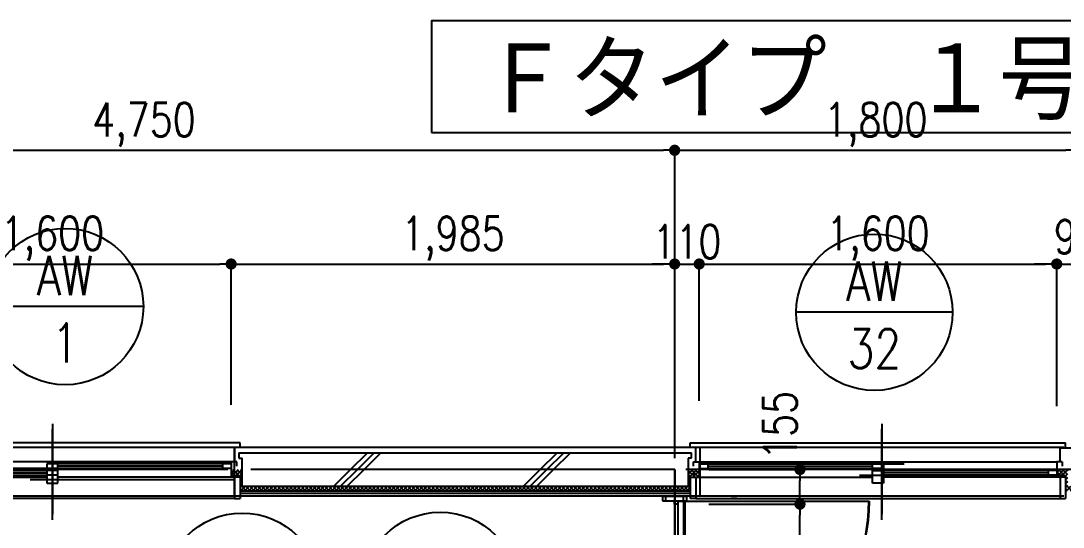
# Model space of a CAD drawing. Header units: millimetres. Extents: x 15495 to 166182, y -39946 to 18307.
# Drawn here: x 108813 to 113478, y -24064 to -21799 of the extents above; entities that cross this region are included whole.
import ezdxf
from ezdxf.enums import TextEntityAlignment as Align

# ---------------------------------------------------------------- set-up
doc = ezdxf.new("R2010")
doc.units = ezdxf.units.MM
doc.header["$LTSCALE"] = 1000
doc.linetypes.add('CENTER', pattern=[2, 1.25, -0.25, 0.25, -0.25])
doc.layers.get('0').update_dxf_attribs({"linetype": 'CONTINUOUS'})
for name, color, linetype in [('F_FITT1-100', 5, 'CONTINUOUS'), ('F_FITT1-50', 5, 'CONTINUOUS'), ('F_FITT2-100', 1, 'CONTINUOUS'), ('F_FITT2-50', 1, 'CONTINUOUS'), ('SF-F_FITT1-50', 5, 'CONTINUOUS'), ('TF-DT_ID-100', 13, 'CONTINUOUS'), ('TF-E_DIM-50', 3, 'CONTINUOUS'), ('TF-E_GRID-100', 1, 'CENTER'), ('TF-E_GRID-50', 1, 'CENTER'), ('TF-E_TEXT-100', 3, 'CONTINUOUS'), ('TF-F_FINI1-100', 190, 'CONTINUOUS'), ('TF-F_FINI1-50', 190, 'CONTINUOUS'), ('TF-F_FINI2-50', 1, 'CONTINUOUS'), ('TF-F_FITT1-100', 5, 'CONTINUOUS'), ('TF-F_FITT1-50', 5, 'CONTINUOUS'), ('TF-F_FITT2-100', 1, 'CONTINUOUS'), ('TF-F_HAT1-50', 9, 'CONTINUOUS'), ('TF-H-AREA-50', 1, 'CENTER'), ('TF-R_EWALL-50', 7, 'CONTINUOUS'), ('TF-U_FIRE-50', 9, 'CONTINUOUS')]:
    doc.layers.add(name, color=color, linetype=linetype)
doc.styles.add('DIM', font='romans.shx', dxfattribs={"width": 0.8, "bigfont": 'bigfont.shx'})
doc.styles.add('ROOM', font='romans.shx', dxfattribs={"width": 0.8, "bigfont": 'bigfont.shx'})
doc.styles.get("Standard").update_dxf_attribs({"font": 'txt.shx', "bigfont": 'bigfont.shx'})
doc.dimstyles.new('DIM50_3_3', dxfattribs={"dimscale": 50, "dimtxt": 3, "dimasz": 1, "dimexe": 0, "dimexo": 1, "dimgap": 0.5, "dimtad": 1, "dimdec": 1, "dimdsep": 46, "dimlunit": 6, "dimtxsty": 'DIM', "dimblk1": 'DOT', "dimblk2": 'DOT', "dimsah": 1, "dimcen": 1, "dimclrd": 256, "dimclre": 256, "dimclrt": 256, "dimadec": 0, "dimazin": 0, "dimtfac": 1, "dimtdec": 1, "dimtix": 1, "dimtmove": 2, "dimatfit": 3, "dimldrblk": 'DOT', "dimfxl": 1, "dimtvp": 0.833333, "dimtolj": 1, "dimarcsym": 0})
pattern_1 = [(45, (-101296.477, -11674.05), (-8.8388348, 8.8388348), []), (135, (-101296.477, -11674.05), (-8.8388348, -8.8388348), [])]

# ---------------------------------------------------------------- blocks, each defined once
blk = doc.blocks.new('TATEGU-KIGOU')
at = {"color": 2}
blk.add_line((350, 0), (-350, 0), dxfattribs=at)
blk.add_circle((0, 0), 350, dxfattribs=at)
at = {"color": 2, "style": 'ROOM', "width": 0.8}
for tag, p in [('建具種別', (0, 51.6)), ('建具番号', (0, -250.1))]:
    blk.add_attdef(tag, text='', height=175, dxfattribs=at).set_placement(p, align=Align.CENTER)
at = {"flags": 1}
for tag, p in [('内法寸法（W）', (-414, -713.8)), ('内法寸法（H）', (-414, -1063.8)), ('階', (-373.6, -1414.3)), ('部屋名', (-373.6, -1786.8)), ('メーカー名', (-373.6, -2148.9)), ('値段', (-373.6, -2498.9)), ('重量', (-373.6, -2848.9)), ('建具形状', (-373.6, -3199)), ('開閉方式', (-373.6, -3549)), ('取付場所', (-373.6, -3899)), ('見込', (-373.6, -4296.3)), ('扉厚', (-373.6, -4646.3)), ('仕上', (-373.6, -4996.3)), ('ガラス', (-373.6, -5346.3)), ('建具金物', (-373.6, -5696.3)), ('枠形状', (-373.6, -6046.3)), ('沓摺形状', (-373.6, -6396.3)), ('特記事項', (-373.6, -6746.3)), ('防火性能', (-373.6, -7096.3))]:
    blk.add_attdef(tag, p, '', height=175, dxfattribs=at)
blk = doc.blocks.new('AW-1_100')
at = {"layer": 'F_FITT1-100'}
for p, q in [((815, -325), (815, 80)), ((915, -95), (0, -95)), ((715, -145), (1630, -145))]:
    blk.add_line(p, q, dxfattribs=at)
at = {"layer": 'F_FITT2-100'}
for p, q in [((0, 0), (1630, 0)), ((1630, -220), (0, -220))]:
    blk.add_line(p, q, dxfattribs=at)
blk = doc.blocks.new('WD-A11_100')
at = {"layer": 'F_FITT1-100'}
for q in [(-867.2, 415), (-40.2, -412.4)]:
    blk.add_line((-40, 415), q, dxfattribs=at)
blk.add_arc((-39.8, 415), 827.4, 180, 269.9719, dxfattribs=at)
blk = doc.blocks.new('AW-32_100')
at = {"layer": 'F_FITT1-100'}
for p, q in [((0, 205), (0, -200)), ((0, -225), (0, 180)), ((100, 24.6), (-815, 24.6)), ((-100, -25.4), (815, -25.4))]:
    blk.add_line(p, q, dxfattribs=at)
at = {"layer": 'F_FITT2-100'}
blk.add_line((815, -120), (-815, -120), dxfattribs=at)
at = {"layer": 'TF-F_FITT2-100'}
blk.add_line((-815, 100), (815, 100), dxfattribs=at)
blk = doc.blocks.new('TF-BLOCK_100')
at = {"layer": 'TF-E_GRID-100'}
blk.add_line((29802.87, 10455), (-4082.3, 10455), dxfattribs=at)
at = {"layer": 'TF-E_TEXT-100'}
blk.add_lwpolyline([(19361.86, 11962.83), (22888.18, 11962.83), (22888.18, 12462.83), (19361.86, 12462.83)], close=True, dxfattribs=at)
at = {"layer": 'TF-F_FINI1-100'}
for p, q in [((18480, 10555), (20562.5, 10555)), ((18480, 10335), (18480, 10555)), ((20562.5, 10555), (20562.5, 10335)), ((20410, 10335), (18480, 10335)), ((20410, 10313.08), (20410, 10335)), ((20490, 10313.08), (20410, 10313.08)), ((20702.5, 10335), (20489.99, 10335)), ((20490, 10313.08), (20490, 10335))]:
    blk.add_line(p, q, dxfattribs=at)
at = {"layer": 'TF-DT_ID-100'}
for p, values in [((17721.98, 11184.08), {'建具種別': 'AW', '建具番号': '1'}), ((21343.78, 11158.59), {'建具種別': 'AW', '建具番号': '32'}), ((19400.94, 9914.06), {'建具種別': 'WD', '建具番号': 'A15'}), ((18514.24, 9910), {'建具種別': 'WD', '建具番号': 'A16'})]:
    blk.add_blockref('TATEGU-KIGOU', p, dxfattribs=at).add_auto_attribs(values)
at = {"layer": 'TF-F_FITT1-100'}
for name, p in [('AW-32_100', (21377.5, 10455)), ('AW-1_100', (16850, 10555))]:
    blk.add_blockref(name, p, dxfattribs=at)
at = {"layer": 'TF-F_FITT1-100', "yscale": -1, "rotation": 180}
blk.add_blockref('WD-A11_100', (20450, 9898.08), dxfattribs=at)
at = {"layer": 'TF-E_TEXT-100'}
blk.add_text('Ｆタイプ\u3000１号室', height=350, dxfattribs=at).set_placement((21130.72, 12212.83), align=Align.MIDDLE)
blk = doc.blocks.new('DOT')
at = {"color": 0, "linetype": 'ByBlock'}
blk.add_line((-0.5, 0), (-1, 0), dxfattribs=at)
at = {"color": 0, "linetype": 'ByBlock', "const_width": 0.5}
blk.add_lwpolyline([(-0.25, 0, 1), (0.25, 0, 1)], format="xyb", close=True, dxfattribs=at)
blk = doc.blocks.new('*D570')
at = {"layer": 'TF-E_DIM-50', "lineweight": -2}
for p, q in [((113399.5, -22886.8), (113349.5, -22886.8)), ((113449.5, -23522.4), (113449.5, -22886.8)), ((113449.5, -22886.8), (113539.6, -22886.8)), ((113539.6, -23659.7), (113539.6, -22886.8)), ((113589.6, -22886.8), (113639.6, -22886.8))]:
    blk.add_line(p, q, dxfattribs=at)
at = {"layer": 'TF-E_DIM-50', "lineweight": -2, "xscale": 50, "yscale": 50, "zscale": 50}
blk.add_blockref('DOT', (113449.5, -22886.8), dxfattribs=at)
at = {"layer": 'TF-E_DIM-50', "lineweight": -2, "xscale": 50, "yscale": 50, "zscale": 50, "rotation": 180}
blk.add_blockref('DOT', (113539.6, -22886.8), dxfattribs=at)
at = {"layer": 'TF-E_DIM-50', "insert": (113539.6, -22764.1), "char_height": 150, "attachment_point": 5, "style": 'DIM'}
blk.add_mtext('\\A1;90', dxfattribs=at)
blk = doc.blocks.new('_DOT')
at = {"color": 0, "linetype": 'ByBlock'}
blk.add_line((-0.5, 0), (-1, 0), dxfattribs=at)
at = {"color": 0, "linetype": 'ByBlock', "const_width": 0.5}
blk.add_lwpolyline([(-0.25, 0, 1), (0.25, 0, 1)], format="xyb", close=True, dxfattribs=at)
blk = doc.blocks.new('*D569')
at = {"layer": 'TF-E_DIM-50', "lineweight": -2}
for p, q in [((111849.5, -23485.5), (111849.5, -22886.8)), ((111899.5, -22886.8), (113399.5, -22886.8)), ((113449.5, -23522.4), (113449.5, -22886.8))]:
    blk.add_line(p, q, dxfattribs=at)
at = {"layer": 'TF-E_DIM-50', "lineweight": -2, "xscale": 50, "yscale": 50, "zscale": 50, "rotation": 180}
blk.add_blockref('DOT', (111849.5, -22886.8), dxfattribs=at)
at = {"layer": 'TF-E_DIM-50', "lineweight": -2, "xscale": 50, "yscale": 50, "zscale": 50}
blk.add_blockref('DOT', (113449.5, -22886.8), dxfattribs=at)
at = {"layer": 'TF-E_DIM-50', "insert": (112649.5, -22772.5), "char_height": 150, "attachment_point": 5, "style": 'DIM'}
blk.add_mtext('\\A1;1,600', dxfattribs=at)
blk = doc.blocks.new('*D568')
at = {"layer": 'TF-E_DIM-50', "lineweight": -2}
for p, q in [((109754.6, -23516.6), (109754.6, -22886.8)), ((109804.6, -22886.8), (111689.6, -22886.8)), ((111739.6, -23656.4), (111739.6, -22886.8))]:
    blk.add_line(p, q, dxfattribs=at)
at = {"layer": 'TF-E_DIM-50', "lineweight": -2, "xscale": 50, "yscale": 50, "zscale": 50, "rotation": 180}
blk.add_blockref('DOT', (109754.6, -22886.8), dxfattribs=at)
at = {"layer": 'TF-E_DIM-50', "lineweight": -2, "xscale": 50, "yscale": 50, "zscale": 50}
blk.add_blockref('DOT', (111739.6, -22886.8), dxfattribs=at)
at = {"layer": 'TF-E_DIM-50', "insert": (110747.1, -22772.5), "char_height": 150, "attachment_point": 5, "style": 'DIM'}
blk.add_mtext('\\A1;1,985', dxfattribs=at)
blk = doc.blocks.new('*D567')
at = {"layer": 'TF-E_DIM-50', "lineweight": -2}
for p, q in [((111739.6, -23756.4), (111739.6, -22377.8)), ((111789.6, -22377.8), (113489.6, -22377.8)), ((113539.6, -23756.4), (113539.6, -22377.8))]:
    blk.add_line(p, q, dxfattribs=at)
at = {"layer": 'TF-E_DIM-50', "lineweight": -2, "xscale": 50, "yscale": 50, "zscale": 50, "rotation": 180}
blk.add_blockref('DOT', (111739.6, -22377.8), dxfattribs=at)
at = {"layer": 'TF-E_DIM-50', "lineweight": -2, "xscale": 50, "yscale": 50, "zscale": 50}
blk.add_blockref('DOT', (113539.6, -22377.8), dxfattribs=at)
at = {"layer": 'TF-E_DIM-50', "insert": (112639.6, -22263.5), "char_height": 150, "attachment_point": 5, "style": 'DIM'}
blk.add_mtext('\\A1;1,800', dxfattribs=at)
blk = doc.blocks.new('*D566')
at = {"layer": 'TF-E_DIM-50', "lineweight": -2}
for p, q in [((111689.6, -22886.8), (111639.6, -22886.8)), ((111739.6, -23656.4), (111739.6, -22886.8)), ((111739.6, -22886.8), (111849.5, -22886.8)), ((111849.5, -23498.8), (111849.5, -22886.8)), ((111899.5, -22886.8), (111949.5, -22886.8))]:
    blk.add_line(p, q, dxfattribs=at)
at = {"layer": 'TF-E_DIM-50', "lineweight": -2, "xscale": 50, "yscale": 50, "zscale": 50}
blk.add_blockref('DOT', (111739.6, -22886.8), dxfattribs=at)
at = {"layer": 'TF-E_DIM-50', "lineweight": -2, "xscale": 50, "yscale": 50, "zscale": 50, "rotation": 180}
blk.add_blockref('DOT', (111849.5, -22886.8), dxfattribs=at)
at = {"layer": 'TF-E_DIM-50', "insert": (111794.6, -22786.8), "char_height": 150, "attachment_point": 5, "style": 'DIM'}
blk.add_mtext('\\A1;110', dxfattribs=at)
blk = doc.blocks.new('*D623')
at = {"layer": 'TF-E_DIM-50', "lineweight": -2}
for p, q in [((106989.6, -23928), (106989.6, -22377.8)), ((107039.6, -22377.8), (111689.6, -22377.8)), ((111739.6, -23756.4), (111739.6, -22377.8))]:
    blk.add_line(p, q, dxfattribs=at)
at = {"layer": 'TF-E_DIM-50', "lineweight": -2, "xscale": 50, "yscale": 50, "zscale": 50, "rotation": 180}
blk.add_blockref('DOT', (106989.6, -22377.8), dxfattribs=at)
at = {"layer": 'TF-E_DIM-50', "lineweight": -2, "xscale": 50, "yscale": 50, "zscale": 50}
blk.add_blockref('DOT', (111739.6, -22377.8), dxfattribs=at)
at = {"layer": 'TF-E_DIM-50', "insert": (109364.6, -22263.5), "char_height": 150, "attachment_point": 5, "style": 'DIM'}
blk.add_mtext('\\A1;4,750', dxfattribs=at)
blk = doc.blocks.new('*D622')
at = {"layer": 'TF-E_DIM-50', "lineweight": -2}
for p, q in [((108154.6, -23501.4), (108154.6, -22886.8)), ((108204.6, -22886.8), (109704.6, -22886.8)), ((109754.6, -23516.6), (109754.6, -22886.8))]:
    blk.add_line(p, q, dxfattribs=at)
at = {"layer": 'TF-E_DIM-50', "lineweight": -2, "xscale": 50, "yscale": 50, "zscale": 50, "rotation": 180}
blk.add_blockref('DOT', (108154.6, -22886.8), dxfattribs=at)
at = {"layer": 'TF-E_DIM-50', "lineweight": -2, "xscale": 50, "yscale": 50, "zscale": 50}
blk.add_blockref('DOT', (109754.6, -22886.8), dxfattribs=at)
at = {"layer": 'TF-E_DIM-50', "insert": (108954.6, -22772.5), "char_height": 150, "attachment_point": 5, "style": 'DIM'}
blk.add_mtext('\\A1;1,600', dxfattribs=at)
blk = doc.blocks.new('AW-1_50')
at = {"layer": 'F_FITT1-50'}
for p, q in [((-815, 130), (-840, 130)), ((-840, 35), (-840, 130)), ((-815, 35), (-815, 130)), ((815, 130), (840, 130)), ((815, 35), (815, 130)), ((840, 35), (840, 130)), ((-25, 4), (-25, 61.5)), ((-25, 61.5), (25, 61.5)), ((25, 61.5), (25, 4)), ((-840, 35), (-825, 35)), ((-825, 35), (-800, 35)), ((-825, 15), (-825, 35)), ((-800, -35), (-800, 35)), ((-762, 4), (-762, 26)), ((-762, 15), (-25, 15)), ((25, 26), (-25, 26)), ((25, 4), (-25, 4)), ((825, 35), (800, 35)), ((800, -35), (800, 35)), ((825, 15), (825, 35)), ((840, 35), (825, 35)), ((-825, -35), (-825, -15)), ((-825, -35), (-800, -35)), ((-25, -26), (-25, -4)), ((-25, -4), (25, -4)), ((25, -26), (-25, -26)), ((25, -4), (25, -26)), ((762, -15), (25, -15)), ((800, -4), (762, -4)), ((762, -26), (762, -4)), ((800, -26), (762, -26)), ((825, -35), (800, -35)), ((825, -15), (825, -35))]:
    blk.add_line(p, q, dxfattribs=at)
at = {"layer": 'F_FITT2-50'}
for p, q in [((815, 130), (-815, 130)), ((-800, 35), (-25, 35)), ((-800, 26), (-25, 26)), ((-800, 4), (-25, 4)), ((800, 35), (25, 35)), ((800, -35), (-800, -35)), ((762, -4), (25, -4)), ((762, -26), (25, -26)), ((-840, -100), (-840, -120)), ((840, -120), (-840, -120)), ((840, -100), (840, -120))]:
    blk.add_line(p, q, dxfattribs=at)
at = {"layer": 'SF-F_FITT1-50'}
blk.add_line((0, -205), (0, 200), dxfattribs=at)
blk = doc.blocks.new('WD-A11_50')
at = {"layer": 'F_FITT1-50'}
for p, q in [((70.3, -40), (-39.7, -40)), ((-39.7, -60), (-39.7, -40)), ((70.3, -40), (70.3, -60)), ((-30.5, -61.8), (-854.5, -61.8)), ((1.8, -60), (-39.7, -60)), ((0, -61.8), (-30.5, -61.8)), ((-30.5, -61.8), (-30.5, -888.1)), ((0, -886.7), (0, -60.4)), ((1.8, -60), (1.8, -75)), ((1.8, -75), (15.7, -75)), ((15.7, -75), (15.7, -60)), ((70.3, -60), (15.7, -60)), ((117.2, -475), (-122.8, -475)), ((1.8, -875), (15.7, -875)), ((1.8, -890), (1.8, -875)), ((15.7, -875), (15.7, -890)), ((-39.7, -890), (-39.7, -910)), ((1.8, -890), (-39.7, -890)), ((0, -888.1), (-30.5, -888.1)), ((70.3, -890), (15.7, -890)), ((70.3, -910), (70.3, -890))]:
    blk.add_line(p, q, dxfattribs=at)
blk.add_arc((-28.5, -62.2), 826, 179.9767, 269.8636, dxfattribs=at)
blk = doc.blocks.new('*D565')
at = {"layer": 'TF-E_DIM-50', "lineweight": -2}
for p, q in [((111893, -23961.4), (112300.5, -23961.4)), ((112300.5, -24711.4), (112300.5, -24011.4)), ((111906.5, -24761.4), (112300.5, -24761.4))]:
    blk.add_line(p, q, dxfattribs=at)
at = {"layer": 'TF-E_DIM-50', "lineweight": -2, "xscale": 50, "yscale": 50, "zscale": 50}
for p, rotation in [((112300.5, -23961.4), 90), ((112300.5, -24761.4), 270)]:
    blk.add_blockref('DOT', p, dxfattribs=dict(at, rotation=rotation))
at = {"layer": 'TF-E_DIM-50', "insert": (112200.5, -24361.4), "char_height": 150, "attachment_point": 5, "rotation": 90, "style": 'DIM'}
blk.add_mtext('\\A1;800', dxfattribs=at)
blk = doc.blocks.new('AW-32_50')
at = {"layer": 'F_FITT1-50'}
for p, q in [((-10, -65), (15, -65)), ((-10, -85), (-10, -65)), ((15, -65), (15, -135)), ((15, -74), (53, -74)), ((53, -74), (53, -96)), ((53, -85), (790, -85)), ((790, -96), (790, -74)), ((790, -74), (840, -74)), ((840, -74), (840, -96)), ((1640, -65), (1615, -65)), ((1615, -65), (1615, -135)), ((1640, -65), (1640, -85)), ((-25, -135), (-10, -135)), ((-25, -135), (-25, -230)), ((-10, -115), (-10, -135)), ((-10, -135), (15, -135)), ((0, -135), (0, -230)), ((15, -96), (53, -96)), ((840, -96), (790, -96)), ((790, -161.5), (790, -104)), ((790, -104), (840, -104)), ((790, -126), (840, -126)), ((840, -104), (840, -161.5)), ((1577, -115), (840, -115)), ((1577, -104), (1577, -126)), ((1615, -104), (1577, -104)), ((1615, -126), (1577, -126)), ((1640, -135), (1615, -135)), ((1630, -135), (1630, -230)), ((1640, -115), (1640, -135)), ((1655, -135), (1640, -135)), ((1655, -135), (1655, -230)), ((840, -161.5), (790, -161.5)), ((0, -230), (-25, -230)), ((1627.5, -230), (1652.5, -230)), ((1630, -230), (1655, -230))]:
    blk.add_line(p, q, dxfattribs=at)
at = {"layer": 'F_FITT2-50'}
for p, q in [((-25, 20), (1655, 20)), ((-25, 0), (-25, 20)), ((1655, 0), (1655, 20)), ((15, -65), (1615, -65)), ((53, -74), (790, -74)), ((15, -135), (790, -135)), ((53, -96), (790, -96)), ((1615, -104), (840, -104)), ((1615, -126), (840, -126)), ((1615, -135), (840, -135)), ((0, -230), (1630, -230))]:
    blk.add_line(p, q, dxfattribs=at)
blk = doc.blocks.new('*D552')
at = {"layer": 'TF-E_DIM-50', "lineweight": -2}
for p, q in [((111893, -23806.4), (112300.5, -23806.4)), ((112300.5, -23911.4), (112300.5, -23856.4)), ((111893, -23961.4), (112300.5, -23961.4))]:
    blk.add_line(p, q, dxfattribs=at)
at = {"layer": 'TF-E_DIM-50', "lineweight": -2, "xscale": 50, "yscale": 50, "zscale": 50}
for p, rotation in [((112300.5, -23806.4), 90), ((112300.5, -23961.4), 270)]:
    blk.add_blockref('DOT', p, dxfattribs=dict(at, rotation=rotation))
at = {"layer": 'TF-E_DIM-50', "insert": (112211.4, -23609.2), "char_height": 150, "attachment_point": 5, "rotation": 90, "style": 'DIM'}
blk.add_mtext('\\A1;155', dxfattribs=at)
blk = doc.blocks.new('TF-BLOCK_50')
at = {"layer": 'TF-F_HAT1-50'}
h = blk.add_hatch(dxfattribs=at)
h.set_pattern_fill('ANSI37', color=256, scale=100, style=0)
h.set_pattern_definition(pattern_1)
h.paths.add_polyline_path([(20509.96, 10454.06), (20559.96, 10454.06), (20559.96, 10420), (20519.96, 10420), (20519.96, 10360), (18505, 10360), (18505, 10420), (18465, 10420), (18465, 10455.97), (18515.01, 10455), (18515.01, 10380), (20509.96, 10380)])
h = blk.add_hatch(dxfattribs=at)
h.set_pattern_fill('ANSI37', color=256, scale=100, style=0)
h.set_pattern_definition(pattern_1)
h.paths.add_polyline_path([(23934.99, 10455), (23985, 10455), (23985, 10420), (23945, 10420), (23945, 10360), (22199.96, 10360), (22199.96, 10420), (22159.96, 10420), (22159.96, 10455), (22209.96, 10455), (22209.96, 10380), (23934.99, 10380)])
at = {"layer": 'TF-E_GRID-50'}
blk.add_line((30333.71, 10455), (-4082.3, 10455), dxfattribs=at)
at = {"layer": 'TF-F_FINI1-50'}
for p, q in [((18480, 10555), (20544.96, 10555)), ((18480, 10555), (18480, 10490)), ((20544.96, 10490), (20544.96, 10555)), ((22174.96, 10551.54), (23970, 10555)), ((22174.96, 10490), (22174.96, 10551.54)), ((20519.96, 10335), (18505, 10335))]:
    blk.add_line(p, q, dxfattribs=at)
at = {"layer": 'TF-F_FINI2-50'}
blk.add_line((20519.96, 10347.5), (18505, 10347.5), dxfattribs=at)
at = {"layer": 'TF-F_FITT1-50'}
blk.add_line((20727.5, 10325), (20702.5, 10325), dxfattribs=at)
at = {"layer": 'TF-F_HAT1-50'}
for p, q in [((18999.87, 10455), (19074.87, 10530)), ((19029.87, 10455), (19104.87, 10530)), ((19059.87, 10455), (19134.87, 10530)), ((19848.4, 10455), (19923.4, 10530)), ((19878.4, 10455), (19953.4, 10530)), ((19908.4, 10455), (19983.4, 10530)), ((18924.87, 10380), (18999.87, 10455)), ((18954.87, 10380), (19029.87, 10455)), ((18984.87, 10380), (19059.87, 10455)), ((19773.4, 10380), (19848.4, 10455)), ((19803.4, 10380), (19878.4, 10455)), ((19833.4, 10380), (19908.4, 10455))]:
    blk.add_line(p, q, dxfattribs=at)
at = {"layer": 'TF-H-AREA-50'}
for points in [[(17550, 9425), (20450, 9425), (20450, 10455), (15700, 10455), (15700, 9985), (16556.15, 9985), (16556.15, 9090), (17550, 9090), (17550, 9425)], [(19550, 7950), (19550, 6500), (22250, 6500), (22250, 10455), (20450, 10455), (20450, 7950), (19550, 7950)]]:
    blk.add_lwpolyline(points, dxfattribs=at)
at = {"layer": 'TF-R_EWALL-50'}
for p, q in [((18499.99, 10530), (18499.99, 10505)), ((18499.99, 10505), (18514.99, 10505)), ((18500, 10530), (20524.96, 10530)), ((18514.99, 10380), (18514.99, 10505)), ((20524.96, 10505), (20509.96, 10505)), ((20509.96, 10505), (20509.96, 10380)), ((20524.96, 10505), (20524.96, 10530)), ((18515.01, 10380), (20509.96, 10380))]:
    blk.add_line(p, q, dxfattribs=at)
at = {"layer": 'TF-U_FIRE-50'}
blk.add_line((18505, 10360), (20519.96, 10360), dxfattribs=at)
at = {"layer": 'TF-F_FITT1-50', "yscale": -1}
blk.add_blockref('AW-1_50', (17665, 10455), dxfattribs=at)
at = {"layer": 'TF-F_FITT1-50'}
blk.add_blockref('AW-32_50', (20544.96, 10555), dxfattribs=at)
at = {"layer": 'TF-F_FITT1-50', "xscale": -1}
blk.add_blockref('WD-A11_50', (20465.31, 10375), dxfattribs=at)
at = {"layer": 'TF-E_DIM-50'}
for base, p1, p2, picture, middle in [((20450, 11883.64), (15700, 10283.41), (20450, 10455), '*D623', (18075, 11997.93)), ((22250, 11883.64), (20450, 10455), (22250, 10455), '*D567', (21350, 11997.93)), ((18465, 11374.59), (16865, 10709.96), (18465, 10694.85), '*D622', (17665, 11488.87)), ((20450, 11374.59), (18465, 10694.85), (20450, 10555), '*D568', (19457.5, 11488.87)), ((20559.96, 11374.59), (20450, 10555), (20559.96, 10712.56), '*D566', (20504.98, 11474.59)), ((22159.96, 11374.59), (20559.96, 10725.89), (22159.96, 10688.99), '*D569', (21359.96, 11488.87))]:
    dim = blk.add_linear_dim(base=base, p1=p1, p2=p2, dimstyle='DIM50_3_3', dxfattribs=at)
    dim.commit()
    dim.dimension.update_dxf_attribs({"geometry": picture, "text_midpoint": middle, "insert": (-91289.59, 34261.4)})
dim = blk.add_linear_dim(base=(22250, 11374.59), p1=(22159.96, 10688.99), p2=(22250, 10551.68), dimstyle='DIM50_3_3', dxfattribs=at)
dim.commit()
dim.dimension.update_dxf_attribs({"geometry": '*D570', "text_midpoint": (22250, 11497.27), "dimtype": 128, "insert": (-91289.59, 34261.4)})
dim = blk.add_linear_dim(base=(21010.93, 10455), p1=(20553.44, 10300), p2=(20553.44, 10455), angle=90, dimstyle='DIM50_3_3', dxfattribs=at)
dim.commit()
dim.dimension.update_dxf_attribs({"geometry": '*D552', "text_midpoint": (20921.79, 10652.18), "dimtype": 128, "insert": (-91289.59, 34261.4)})
dim = blk.add_linear_dim(base=(21010.93, 10300), p1=(20566.9, 9500), p2=(20553.44, 10300), angle=90, dimstyle='DIM50_3_3', dxfattribs=at)
dim.commit()
dim.dimension.update_dxf_attribs({"geometry": '*D565', "text_midpoint": (20910.93, 9900), "insert": (-91289.59, 34261.4)})

msp = doc.modelspace()

# ---------------------------------------------------------------- block references
for name in ['TF-BLOCK_100', 'TF-BLOCK_50']:
    msp.add_blockref(name, (91289.6, -34261.4))

doc.saveas('drawing.dxf')
